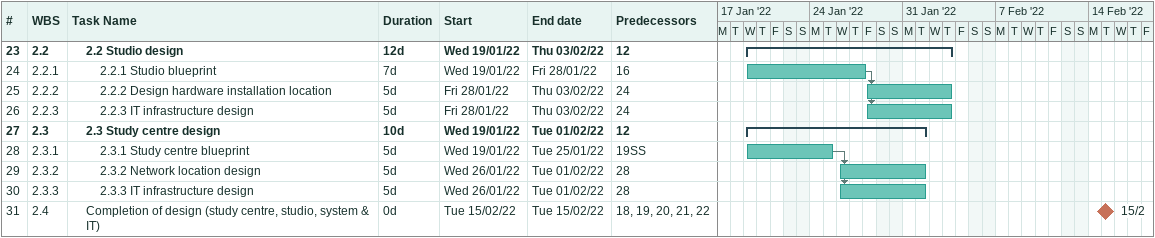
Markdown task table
| ID | WBS | Task | Duration | Start | Finish | Predecessors |
|---|---|---|---|---|---|---|
| 23 | 2.2 | **2.2 Studio design** | 12d | 2022-01-19 | 2022-02-03 | 12 |
| 24 | 2.2.1 | 2.2.1 Studio blueprint | 7d | 2022-01-19 | 2022-01-28 | 16 |
| 25 | 2.2.2 | 2.2.2 Design hardware installation location | 5d | 2022-01-28 | 2022-02-03 | 24 |
| 26 | 2.2.3 | 2.2.3 IT infrastructure design | 5d | 2022-01-28 | 2022-02-03 | 24 |
| 27 | 2.3 | **2.3 Study centre design** | 10d | 2022-01-19 | 2022-02-01 | 12 |
| 28 | 2.3.1 | 2.3.1 Study centre blueprint | 5d | 2022-01-19 | 2022-01-25 | 19SS |
| 29 | 2.3.2 | 2.3.2 Network location design | 5d | 2022-01-26 | 2022-02-01 | 28 |
| 30 | 2.3.3 | 2.3.3 IT infrastructure design | 5d | 2022-01-26 | 2022-02-01 | 28 |
| 31 | 2.4 | Completion of design (study centre, studio, system & IT) | 0d | 2022-02-15 | 2022-02-15 | 18, 19, 20, 21, 22 |
